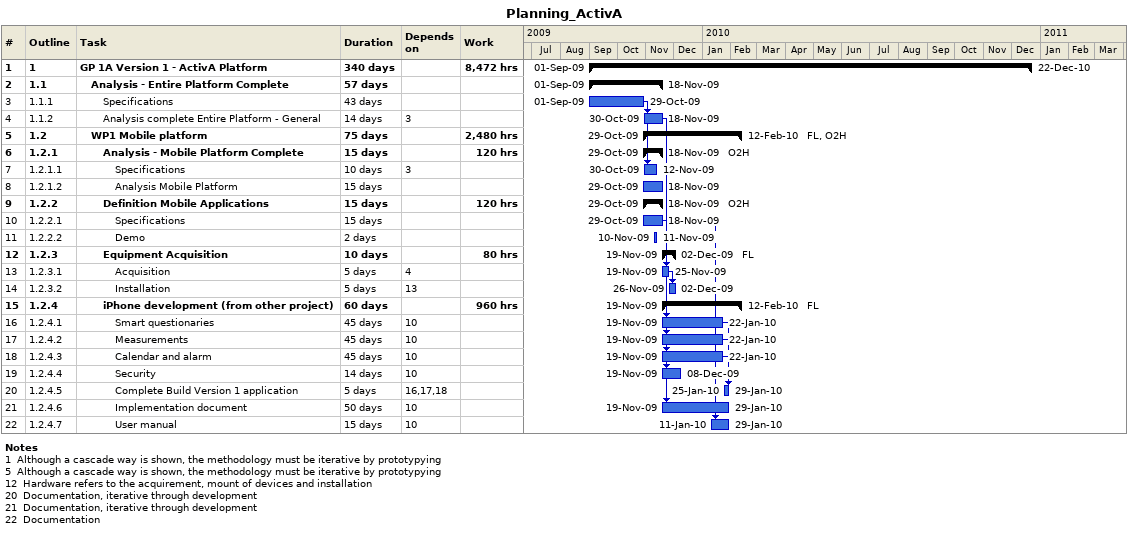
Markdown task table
Planning_ActivA

| ID | WBS | Task | Duration | Start | Finish | Predecessors | Resources | Work (h) |
|---|---|---|---|---|---|---|---|---|
| 1 | 1 | **GP 1A Version 1 - ActivA Platform** | 340d | 2009-09-01 | 2010-12-22 |  |  | 8472 |
| 2 | 1.1 | **Analysis - Entire Platform Complete** | 57d | 2009-09-01 | 2009-11-18 |  |  |  |
| 3 | 1.1.1 | Specifications | 43d | 2009-09-01 | 2009-10-29 |  |  |  |
| 4 | 1.1.2 | Analysis complete Entire Platform - General | 14d | 2009-10-30 | 2009-11-18 | 3 |  |  |
| 5 | 1.2 | **WP1 Mobile platform** | 75d | 2009-10-29 | 2010-02-12 |  | FL, O2H | 2480 |
| 6 | 1.2.1 | **Analysis - Mobile Platform Complete** | 15d | 2009-10-29 | 2009-11-18 |  | O2H | 120 |
| 7 | 1.2.1.1 | Specifications | 10d | 2009-10-30 | 2009-11-12 | 3 |  |  |
| 8 | 1.2.1.2 | Analysis Mobile Platform | 15d | 2009-10-29 | 2009-11-18 |  |  |  |
| 9 | 1.2.2 | **Definition Mobile Applications** | 15d | 2009-10-29 | 2009-11-18 |  | O2H | 120 |
| 10 | 1.2.2.1 | Specifications | 15d | 2009-10-29 | 2009-11-18 |  |  |  |
| 11 | 1.2.2.2 | Demo | 2d | 2009-11-10 | 2009-11-11 |  |  |  |
| 12 | 1.2.3 | **Equipment Acquisition** | 10d | 2009-11-19 | 2009-12-02 |  | FL | 80 |
| 13 | 1.2.3.1 | Acquisition | 5d | 2009-11-19 | 2009-11-25 | 4 |  |  |
| 14 | 1.2.3.2 | Installation | 5d | 2009-11-26 | 2009-12-02 | 13 |  |  |
| 15 | 1.2.4 | **iPhone development (from other project)** | 60d | 2009-11-19 | 2010-02-12 |  | FL | 960 |
| 16 | 1.2.4.1 | Smart questionaries | 45d | 2009-11-19 | 2010-01-22 | 10 |  |  |
| 17 | 1.2.4.2 | Measurements | 45d | 2009-11-19 | 2010-01-22 | 10 |  |  |
| 18 | 1.2.4.3 | Calendar and alarm | 45d | 2009-11-19 | 2010-01-22 | 10 |  |  |
| 19 | 1.2.4.4 | Security | 14d | 2009-11-19 | 2009-12-08 | 10 |  |  |
| 20 | 1.2.4.5 | Complete Build Version 1 application | 5d | 2010-01-25 | 2010-01-29 | 16, 17, 18 |  |  |
| 21 | 1.2.4.6 | Implementation document | 50d | 2009-11-19 | 2010-01-29 | 10 |  |  |
| 22 | 1.2.4.7 | User manual | 15d | 2010-01-11 | 2010-01-29 | 10 |  |  |

Notes
- 1: Although a cascade way is shown, the methodology must be iterative by prototypying
- 5: Although a cascade way is shown, the methodology must be iterative by prototypying
- 12: Hardware refers to the acquirement, mount of devices and installation
- 20: Documentation, iterative through development
- 21: Documentation, iterative through development
- 22: Documentation
